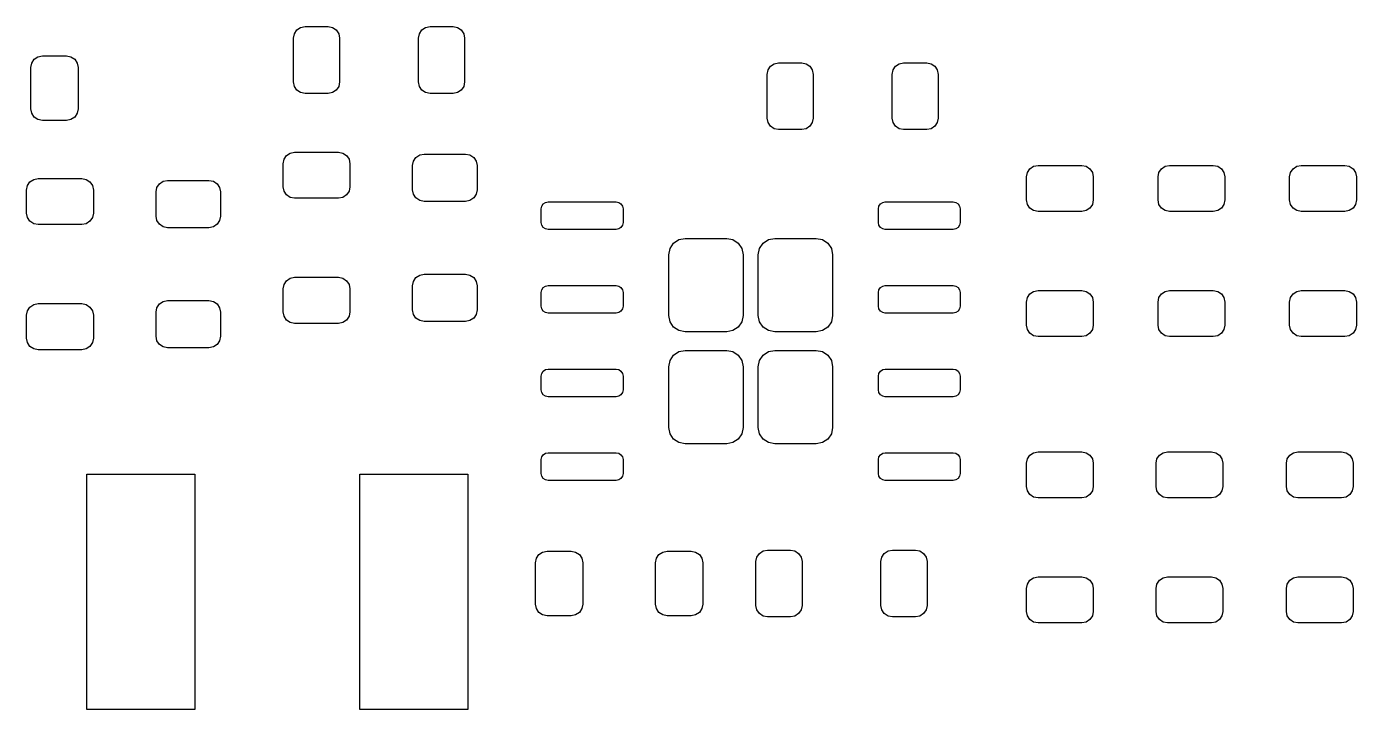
# Model space of a CAD drawing. Header units: millimetres. Extents: x 23.3 to 111.9, y -119.4 to -27.5.
# Drawn here: x 65.79 to 86.01, y -117.11 to -106.74 of the extents above; entities that cross this region are included whole.
import ezdxf

# ---------------------------------------------------------------- set-up
doc = ezdxf.new("R2010")
doc.units = ezdxf.units.MM
doc.layers.add('BLACK', color=250, linetype='CONTINUOUS')

msp = doc.modelspace()

# ---------------------------------------------------------------- linework, layer by layer
at = {"layer": 'BLACK', "linetype": 'CONTINUOUS'}
for p, q in [((69.85, -106.917499), (69.863321, -106.850529)), ((69.85, -107.582499), (69.85, -106.917499)), ((69.863321, -106.850529), (69.901256, -106.793755)), ((69.901256, -106.793755), (69.95803, -106.75582)), ((69.95803, -106.75582), (70.025, -106.742499)), ((70.025, -106.742499), (70.375, -106.742499)), ((70.375, -106.742499), (70.44197, -106.75582)), ((70.44197, -106.75582), (70.498744, -106.793755)), ((70.498744, -106.793755), (70.536679, -106.850529)), ((70.536679, -106.850529), (70.55, -106.917499)), ((70.55, -106.917499), (70.55, -107.582499)), ((71.75, -106.917499), (71.763321, -106.850529)), ((71.75, -107.582499), (71.75, -106.917499)), ((71.763321, -106.850529), (71.801256, -106.793755)), ((71.801256, -106.793755), (71.85803, -106.75582)), ((71.85803, -106.75582), (71.925, -106.742499)), ((71.925, -106.742499), (72.275, -106.742499)), ((72.275, -106.742499), (72.34197, -106.75582)), ((72.34197, -106.75582), (72.398744, -106.793755)), ((72.398744, -106.793755), (72.436679, -106.850529)), ((72.436679, -106.850529), (72.45, -106.917499)), ((72.45, -106.917499), (72.45, -107.582499)), ((65.857693, -107.362147), (65.871014, -107.295177)), ((65.871014, -107.295177), (65.908949, -107.238403)), ((65.908949, -107.238403), (65.965723, -107.200468)), ((65.965723, -107.200468), (66.032693, -107.187147)), ((66.032693, -107.187147), (66.400193, -107.187147)), ((66.400193, -107.187147), (66.467163, -107.200468)), ((66.467163, -107.200468), (66.523937, -107.238403)), ((66.523937, -107.238403), (66.561872, -107.295177)), ((66.561872, -107.295177), (66.575193, -107.362147)), ((77.101256, -107.343755), (77.15803, -107.30582)), ((77.15803, -107.30582), (77.225, -107.292499)), ((77.225, -107.292499), (77.575, -107.292499)), ((77.575, -107.292499), (77.64197, -107.30582)), ((77.64197, -107.30582), (77.698744, -107.343755)), ((79.001256, -107.343755), (79.05803, -107.30582)), ((79.05803, -107.30582), (79.125, -107.292499)), ((79.125, -107.292499), (79.475, -107.292499)), ((79.475, -107.292499), (79.54197, -107.30582)), ((79.54197, -107.30582), (79.598744, -107.343755)), ((65.857693, -107.992147), (65.857693, -107.362147)), ((66.575193, -107.362147), (66.575193, -107.992147)), ((77.05, -107.467499), (77.063321, -107.400529)), ((77.05, -108.132499), (77.05, -107.467499)), ((77.063321, -107.400529), (77.101256, -107.343755)), ((77.698744, -107.343755), (77.736679, -107.400529)), ((77.736679, -107.400529), (77.75, -107.467499)), ((77.75, -107.467499), (77.75, -108.132499)), ((78.95, -107.467499), (78.963321, -107.400529)), ((78.95, -108.132499), (78.95, -107.467499)), ((78.963321, -107.400529), (79.001256, -107.343755)), ((79.598744, -107.343755), (79.636679, -107.400529)), ((79.636679, -107.400529), (79.65, -107.467499)), ((79.65, -107.467499), (79.65, -108.132499)), ((69.863321, -107.649469), (69.85, -107.582499)), ((69.901256, -107.706243), (69.863321, -107.649469)), ((69.95803, -107.744178), (69.901256, -107.706243)), ((70.025, -107.757499), (69.95803, -107.744178)), ((70.44197, -107.744178), (70.375, -107.757499)), ((70.498744, -107.706243), (70.44197, -107.744178)), ((70.536679, -107.649469), (70.498744, -107.706243)), ((70.55, -107.582499), (70.536679, -107.649469)), ((71.763321, -107.649469), (71.75, -107.582499)), ((71.801256, -107.706243), (71.763321, -107.649469)), ((71.85803, -107.744178), (71.801256, -107.706243)), ((71.925, -107.757499), (71.85803, -107.744178)), ((72.34197, -107.744178), (72.275, -107.757499)), ((72.398744, -107.706243), (72.34197, -107.744178)), ((72.436679, -107.649469), (72.398744, -107.706243)), ((72.45, -107.582499), (72.436679, -107.649469)), ((70.375, -107.757499), (70.025, -107.757499)), ((72.275, -107.757499), (71.925, -107.757499)), ((65.871014, -108.059117), (65.857693, -107.992147)), ((65.908949, -108.115891), (65.871014, -108.059117)), ((65.965723, -108.153826), (65.908949, -108.115891)), ((66.523937, -108.115891), (66.467163, -108.153826)), ((66.561872, -108.059117), (66.523937, -108.115891)), ((66.575193, -107.992147), (66.561872, -108.059117)), ((77.063321, -108.199469), (77.05, -108.132499)), ((77.75, -108.132499), (77.736679, -108.199469)), ((78.963321, -108.199469), (78.95, -108.132499)), ((79.65, -108.132499), (79.636679, -108.199469)), ((66.032693, -108.167147), (65.965723, -108.153826)), ((66.400193, -108.167147), (66.032693, -108.167147)), ((66.467163, -108.153826), (66.400193, -108.167147)), ((77.101256, -108.256243), (77.063321, -108.199469)), ((77.15803, -108.294178), (77.101256, -108.256243)), ((77.225, -108.307499), (77.15803, -108.294178)), ((77.575, -108.307499), (77.225, -108.307499)), ((77.64197, -108.294178), (77.575, -108.307499)), ((77.698744, -108.256243), (77.64197, -108.294178)), ((77.736679, -108.199469), (77.698744, -108.256243)), ((79.001256, -108.256243), (78.963321, -108.199469)), ((79.05803, -108.294178), (79.001256, -108.256243)), ((79.125, -108.307499), (79.05803, -108.294178)), ((79.475, -108.307499), (79.125, -108.307499)), ((79.54197, -108.294178), (79.475, -108.307499)), ((79.598744, -108.256243), (79.54197, -108.294178)), ((79.636679, -108.199469), (79.598744, -108.256243)), ((69.705821, -108.758029), (69.743756, -108.701255)), ((69.743756, -108.701255), (69.80053, -108.66332)), ((69.80053, -108.66332), (69.8675, -108.649999)), ((69.8675, -108.649999), (70.5325, -108.649999)), ((70.5325, -108.649999), (70.59947, -108.66332)), ((70.59947, -108.66332), (70.656244, -108.701255)), ((70.656244, -108.701255), (70.694179, -108.758029)), ((71.673321, -108.786779), (71.711256, -108.730005)), ((71.711256, -108.730005), (71.76803, -108.69207)), ((71.76803, -108.69207), (71.835, -108.678749)), ((71.835, -108.678749), (72.465, -108.678749)), ((72.465, -108.678749), (72.53197, -108.69207)), ((72.53197, -108.69207), (72.588744, -108.730005)), ((72.588744, -108.730005), (72.626679, -108.786779)), ((69.6925, -108.824999), (69.705821, -108.758029)), ((69.6925, -109.174999), (69.6925, -108.824999)), ((70.694179, -108.758029), (70.7075, -108.824999)), ((70.7075, -108.824999), (70.7075, -109.174999)), ((71.66, -108.853749), (71.673321, -108.786779)), ((71.66, -109.221249), (71.66, -108.853749)), ((72.626679, -108.786779), (72.64, -108.853749)), ((72.64, -108.853749), (72.64, -109.221249)), ((80.9925, -109.025), (81.005821, -108.95803)), ((81.005821, -108.95803), (81.043756, -108.901256)), ((81.043756, -108.901256), (81.10053, -108.863321)), ((81.10053, -108.863321), (81.1675, -108.85)), ((81.1675, -108.85), (81.8325, -108.85)), ((81.8325, -108.85), (81.89947, -108.863321)), ((81.89947, -108.863321), (81.956244, -108.901256)), ((81.956244, -108.901256), (81.994179, -108.95803)), ((81.994179, -108.95803), (82.0075, -109.025)), ((82.9925, -109.025), (83.005821, -108.95803)), ((83.005821, -108.95803), (83.043756, -108.901256)), ((83.043756, -108.901256), (83.10053, -108.863321)), ((83.10053, -108.863321), (83.1675, -108.85)), ((83.1675, -108.85), (83.8325, -108.85)), ((83.8325, -108.85), (83.89947, -108.863321)), ((83.89947, -108.863321), (83.956244, -108.901256)), ((83.956244, -108.901256), (83.994179, -108.95803)), ((83.994179, -108.95803), (84.0075, -109.025)), ((84.9925, -109.025), (85.005821, -108.95803)), ((85.005821, -108.95803), (85.043756, -108.901256)), ((85.043756, -108.901256), (85.10053, -108.863321)), ((85.10053, -108.863321), (85.1675, -108.85)), ((85.1675, -108.85), (85.8325, -108.85)), ((85.8325, -108.85), (85.89947, -108.863321)), ((85.89947, -108.863321), (85.956244, -108.901256)), ((85.956244, -108.901256), (85.994179, -108.95803)), ((85.994179, -108.95803), (86.0075, -109.025)), ((65.7925, -109.224999), (65.805821, -109.158029)), ((65.805821, -109.158029), (65.843756, -109.101255)), ((65.843756, -109.101255), (65.90053, -109.06332)), ((65.90053, -109.06332), (65.9675, -109.049999)), ((65.9675, -109.049999), (66.6325, -109.049999)), ((66.6325, -109.049999), (66.69947, -109.06332)), ((66.69947, -109.06332), (66.756244, -109.101255)), ((66.756244, -109.101255), (66.794179, -109.158029)), ((66.794179, -109.158029), (66.8075, -109.224999)), ((67.773321, -109.186779), (67.811256, -109.130005)), ((67.811256, -109.130005), (67.86803, -109.09207)), ((67.86803, -109.09207), (67.935, -109.078749)), ((67.935, -109.078749), (68.565, -109.078749)), ((68.565, -109.078749), (68.63197, -109.09207)), ((68.63197, -109.09207), (68.688744, -109.130005)), ((68.688744, -109.130005), (68.726679, -109.186779)), ((80.9925, -109.375), (80.9925, -109.025)), ((82.0075, -109.025), (82.0075, -109.375)), ((82.9925, -109.375), (82.9925, -109.025)), ((84.0075, -109.025), (84.0075, -109.375)), ((84.9925, -109.375), (84.9925, -109.025)), ((86.0075, -109.025), (86.0075, -109.375)), ((65.7925, -109.574999), (65.7925, -109.224999)), ((66.8075, -109.224999), (66.8075, -109.574999)), ((67.76, -109.253749), (67.773321, -109.186779)), ((67.76, -109.621249), (67.76, -109.253749)), ((68.726679, -109.186779), (68.74, -109.253749)), ((68.74, -109.253749), (68.74, -109.621249)), ((69.705821, -109.241969), (69.6925, -109.174999)), ((69.743756, -109.298743), (69.705821, -109.241969)), ((69.80053, -109.336678), (69.743756, -109.298743)), ((69.8675, -109.349999), (69.80053, -109.336678)), ((70.5325, -109.349999), (69.8675, -109.349999)), ((70.59947, -109.336678), (70.5325, -109.349999)), ((70.656244, -109.298743), (70.59947, -109.336678)), ((70.694179, -109.241969), (70.656244, -109.298743)), ((70.7075, -109.174999), (70.694179, -109.241969)), ((71.673321, -109.288219), (71.66, -109.221249)), ((71.711256, -109.344993), (71.673321, -109.288219)), ((71.76803, -109.382928), (71.711256, -109.344993)), ((72.588744, -109.344993), (72.53197, -109.382928)), ((72.626679, -109.288219), (72.588744, -109.344993)), ((72.64, -109.221249), (72.626679, -109.288219)), ((71.835, -109.396249), (71.76803, -109.382928)), ((72.465, -109.396249), (71.835, -109.396249)), ((72.53197, -109.382928), (72.465, -109.396249)), ((73.61625, -109.509106), (73.624243, -109.468924)), ((73.61625, -109.719106), (73.61625, -109.509106)), ((73.624243, -109.468924), (73.647004, -109.43486)), ((73.647004, -109.43486), (73.681068, -109.412099)), ((73.681068, -109.412099), (73.72125, -109.404106)), ((73.72125, -109.404106), (74.75375, -109.404106)), ((74.75375, -109.404106), (74.793932, -109.412099)), ((74.793932, -109.412099), (74.827996, -109.43486)), ((74.827996, -109.43486), (74.850757, -109.468924)), ((74.850757, -109.468924), (74.85875, -109.509106)), ((74.85875, -109.509106), (74.85875, -109.719106)), ((78.74125, -109.509106), (78.749243, -109.468924)), ((78.74125, -109.719106), (78.74125, -109.509106)), ((78.749243, -109.468924), (78.772004, -109.43486)), ((78.772004, -109.43486), (78.806068, -109.412099)), ((78.806068, -109.412099), (78.84625, -109.404106)), ((78.84625, -109.404106), (79.87875, -109.404106)), ((79.87875, -109.404106), (79.918932, -109.412099)), ((79.918932, -109.412099), (79.952996, -109.43486)), ((79.952996, -109.43486), (79.975757, -109.468924)), ((79.975757, -109.468924), (79.98375, -109.509106)), ((79.98375, -109.509106), (79.98375, -109.719106)), ((81.005821, -109.44197), (80.9925, -109.375)), ((81.043756, -109.498744), (81.005821, -109.44197)), ((81.10053, -109.536679), (81.043756, -109.498744)), ((81.1675, -109.55), (81.10053, -109.536679)), ((81.8325, -109.55), (81.1675, -109.55)), ((81.89947, -109.536679), (81.8325, -109.55)), ((81.956244, -109.498744), (81.89947, -109.536679)), ((81.994179, -109.44197), (81.956244, -109.498744)), ((82.0075, -109.375), (81.994179, -109.44197)), ((83.005821, -109.44197), (82.9925, -109.375)), ((83.043756, -109.498744), (83.005821, -109.44197)), ((83.10053, -109.536679), (83.043756, -109.498744)), ((83.1675, -109.55), (83.10053, -109.536679)), ((83.8325, -109.55), (83.1675, -109.55)), ((83.89947, -109.536679), (83.8325, -109.55)), ((83.956244, -109.498744), (83.89947, -109.536679)), ((83.994179, -109.44197), (83.956244, -109.498744)), ((84.0075, -109.375), (83.994179, -109.44197)), ((85.005821, -109.44197), (84.9925, -109.375)), ((85.043756, -109.498744), (85.005821, -109.44197)), ((85.10053, -109.536679), (85.043756, -109.498744)), ((85.1675, -109.55), (85.10053, -109.536679)), ((85.8325, -109.55), (85.1675, -109.55)), ((85.89947, -109.536679), (85.8325, -109.55)), ((85.956244, -109.498744), (85.89947, -109.536679)), ((85.994179, -109.44197), (85.956244, -109.498744)), ((86.0075, -109.375), (85.994179, -109.44197)), ((65.805821, -109.641969), (65.7925, -109.574999)), ((65.843756, -109.698743), (65.805821, -109.641969)), ((65.90053, -109.736678), (65.843756, -109.698743)), ((65.9675, -109.749999), (65.90053, -109.736678)), ((66.6325, -109.749999), (65.9675, -109.749999)), ((66.69947, -109.736678), (66.6325, -109.749999)), ((66.756244, -109.698743), (66.69947, -109.736678)), ((66.794179, -109.641969), (66.756244, -109.698743)), ((66.8075, -109.574999), (66.794179, -109.641969)), ((67.773321, -109.688219), (67.76, -109.621249)), ((67.811256, -109.744993), (67.773321, -109.688219)), ((67.86803, -109.782928), (67.811256, -109.744993)), ((68.688744, -109.744993), (68.63197, -109.782928)), ((68.726679, -109.688219), (68.688744, -109.744993)), ((68.74, -109.621249), (68.726679, -109.688219)), ((73.624243, -109.759288), (73.61625, -109.719106)), ((73.647004, -109.793352), (73.624243, -109.759288)), ((74.850757, -109.759288), (74.827996, -109.793352)), ((74.85875, -109.719106), (74.850757, -109.759288)), ((78.749243, -109.759288), (78.74125, -109.719106)), ((78.772004, -109.793352), (78.749243, -109.759288)), ((79.975757, -109.759288), (79.952996, -109.793352)), ((79.98375, -109.719106), (79.975757, -109.759288)), ((67.935, -109.796249), (67.86803, -109.782928)), ((68.565, -109.796249), (67.935, -109.796249)), ((68.63197, -109.782928), (68.565, -109.796249)), ((73.681068, -109.816113), (73.647004, -109.793352)), ((73.72125, -109.824106), (73.681068, -109.816113)), ((74.75375, -109.824106), (73.72125, -109.824106)), ((74.793932, -109.816113), (74.75375, -109.824106)), ((74.827996, -109.793352), (74.793932, -109.816113)), ((75.709329, -109.978136), (75.805, -109.959106)), ((75.805, -109.959106), (76.435, -109.959106)), ((76.435, -109.959106), (76.530671, -109.978136)), ((77.069329, -109.978136), (77.165, -109.959106)), ((77.165, -109.959106), (77.795, -109.959106)), ((77.795, -109.959106), (77.890671, -109.978136)), ((78.806068, -109.816113), (78.772004, -109.793352)), ((78.84625, -109.824106), (78.806068, -109.816113)), ((79.87875, -109.824106), (78.84625, -109.824106)), ((79.918932, -109.816113), (79.87875, -109.824106)), ((79.952996, -109.793352), (79.918932, -109.816113)), ((75.555, -110.209106), (75.57403, -110.113435)), ((75.57403, -110.113435), (75.628223, -110.032329)), ((75.628223, -110.032329), (75.709329, -109.978136)), ((76.530671, -109.978136), (76.611777, -110.032329)), ((76.611777, -110.032329), (76.66597, -110.113435)), ((76.66597, -110.113435), (76.685, -110.209106)), ((76.915, -110.209106), (76.93403, -110.113435)), ((76.93403, -110.113435), (76.988223, -110.032329)), ((76.988223, -110.032329), (77.069329, -109.978136)), ((77.890671, -109.978136), (77.971777, -110.032329)), ((77.971777, -110.032329), (78.02597, -110.113435)), ((78.02597, -110.113435), (78.045, -110.209106)), ((75.555, -111.129106), (75.555, -110.209106)), ((76.685, -110.209106), (76.685, -111.129106)), ((76.915, -111.129106), (76.915, -110.209106)), ((78.045, -110.209106), (78.045, -111.129106)), ((69.743756, -110.601255), (69.80053, -110.56332)), ((69.80053, -110.56332), (69.8675, -110.549999)), ((69.8675, -110.549999), (70.5325, -110.549999)), ((70.5325, -110.549999), (70.59947, -110.56332)), ((70.59947, -110.56332), (70.656244, -110.601255)), ((71.673321, -110.611779), (71.711256, -110.555005)), ((71.711256, -110.555005), (71.76803, -110.51707)), ((71.76803, -110.51707), (71.835, -110.503749)), ((71.835, -110.503749), (72.465, -110.503749)), ((72.465, -110.503749), (72.53197, -110.51707)), ((72.53197, -110.51707), (72.588744, -110.555005)), ((72.588744, -110.555005), (72.626679, -110.611779)), ((69.6925, -110.724999), (69.705821, -110.658029)), ((69.6925, -111.074999), (69.6925, -110.724999)), ((69.705821, -110.658029), (69.743756, -110.601255)), ((70.656244, -110.601255), (70.694179, -110.658029)), ((70.694179, -110.658029), (70.7075, -110.724999)), ((70.7075, -110.724999), (70.7075, -111.074999)), ((71.66, -110.678749), (71.673321, -110.611779)), ((71.66, -111.046249), (71.66, -110.678749)), ((72.626679, -110.611779), (72.64, -110.678749)), ((72.64, -110.678749), (72.64, -111.046249)), ((73.61625, -110.779106), (73.624243, -110.738924)), ((73.624243, -110.738924), (73.647004, -110.70486)), ((73.647004, -110.70486), (73.681068, -110.682099)), ((73.681068, -110.682099), (73.72125, -110.674106)), ((73.72125, -110.674106), (74.75375, -110.674106)), ((74.75375, -110.674106), (74.793932, -110.682099)), ((74.793932, -110.682099), (74.827996, -110.70486)), ((74.827996, -110.70486), (74.850757, -110.738924)), ((74.850757, -110.738924), (74.85875, -110.779106)), ((78.74125, -110.779106), (78.749243, -110.738924)), ((78.749243, -110.738924), (78.772004, -110.70486)), ((78.772004, -110.70486), (78.806068, -110.682099)), ((78.806068, -110.682099), (78.84625, -110.674106)), ((78.84625, -110.674106), (79.87875, -110.674106)), ((79.87875, -110.674106), (79.918932, -110.682099)), ((79.918932, -110.682099), (79.952996, -110.70486)), ((79.952996, -110.70486), (79.975757, -110.738924)), ((79.975757, -110.738924), (79.98375, -110.779106)), ((81.043756, -110.801256), (81.10053, -110.763321)), ((81.10053, -110.763321), (81.1675, -110.75)), ((81.1675, -110.75), (81.8325, -110.75)), ((81.8325, -110.75), (81.89947, -110.763321)), ((81.89947, -110.763321), (81.956244, -110.801256)), ((83.043756, -110.801256), (83.10053, -110.763321)), ((83.10053, -110.763321), (83.1675, -110.75)), ((83.1675, -110.75), (83.8325, -110.75)), ((83.8325, -110.75), (83.89947, -110.763321)), ((83.89947, -110.763321), (83.956244, -110.801256)), ((85.043756, -110.801256), (85.10053, -110.763321)), ((85.10053, -110.763321), (85.1675, -110.75)), ((85.1675, -110.75), (85.8325, -110.75)), ((85.8325, -110.75), (85.89947, -110.763321)), ((85.89947, -110.763321), (85.956244, -110.801256)), ((65.843756, -111.001255), (65.90053, -110.96332)), ((65.90053, -110.96332), (65.9675, -110.949999)), ((65.9675, -110.949999), (66.6325, -110.949999)), ((66.6325, -110.949999), (66.69947, -110.96332)), ((66.69947, -110.96332), (66.756244, -111.001255)), ((67.773321, -111.011779), (67.811256, -110.955005)), ((67.811256, -110.955005), (67.86803, -110.91707)), ((67.86803, -110.91707), (67.935, -110.903749)), ((67.935, -110.903749), (68.565, -110.903749)), ((68.565, -110.903749), (68.63197, -110.91707)), ((68.63197, -110.91707), (68.688744, -110.955005)), ((68.688744, -110.955005), (68.726679, -111.011779)), ((73.61625, -110.989106), (73.61625, -110.779106)), ((74.85875, -110.779106), (74.85875, -110.989106)), ((78.74125, -110.989106), (78.74125, -110.779106)), ((79.98375, -110.779106), (79.98375, -110.989106)), ((80.9925, -110.925), (81.005821, -110.85803)), ((80.9925, -111.275), (80.9925, -110.925)), ((81.005821, -110.85803), (81.043756, -110.801256)), ((81.956244, -110.801256), (81.994179, -110.85803)), ((81.994179, -110.85803), (82.0075, -110.925)), ((82.0075, -110.925), (82.0075, -111.275)), ((82.9925, -110.925), (83.005821, -110.85803)), ((82.9925, -111.275), (82.9925, -110.925)), ((83.005821, -110.85803), (83.043756, -110.801256)), ((83.956244, -110.801256), (83.994179, -110.85803)), ((83.994179, -110.85803), (84.0075, -110.925)), ((84.0075, -110.925), (84.0075, -111.275)), ((84.9925, -110.925), (85.005821, -110.85803)), ((84.9925, -111.275), (84.9925, -110.925)), ((85.005821, -110.85803), (85.043756, -110.801256)), ((85.956244, -110.801256), (85.994179, -110.85803)), ((85.994179, -110.85803), (86.0075, -110.925)), ((86.0075, -110.925), (86.0075, -111.275)), ((65.7925, -111.124999), (65.805821, -111.058029)), ((65.7925, -111.474999), (65.7925, -111.124999)), ((65.805821, -111.058029), (65.843756, -111.001255)), ((66.756244, -111.001255), (66.794179, -111.058029)), ((66.794179, -111.058029), (66.8075, -111.124999)), ((66.8075, -111.124999), (66.8075, -111.474999)), ((67.76, -111.078749), (67.773321, -111.011779)), ((67.76, -111.446249), (67.76, -111.078749)), ((68.726679, -111.011779), (68.74, -111.078749)), ((68.74, -111.078749), (68.74, -111.446249)), ((69.705821, -111.141969), (69.6925, -111.074999)), ((69.743756, -111.198743), (69.705821, -111.141969)), ((70.694179, -111.141969), (70.656244, -111.198743)), ((70.7075, -111.074999), (70.694179, -111.141969)), ((71.673321, -111.113219), (71.66, -111.046249)), ((71.711256, -111.169993), (71.673321, -111.113219)), ((71.76803, -111.207928), (71.711256, -111.169993)), ((72.588744, -111.169993), (72.53197, -111.207928)), ((72.626679, -111.113219), (72.588744, -111.169993)), ((72.64, -111.046249), (72.626679, -111.113219)), ((73.624243, -111.029288), (73.61625, -110.989106)), ((73.647004, -111.063352), (73.624243, -111.029288)), ((73.681068, -111.086113), (73.647004, -111.063352)), ((73.72125, -111.094106), (73.681068, -111.086113)), ((74.75375, -111.094106), (73.72125, -111.094106)), ((74.793932, -111.086113), (74.75375, -111.094106)), ((74.827996, -111.063352), (74.793932, -111.086113)), ((74.850757, -111.029288), (74.827996, -111.063352)), ((74.85875, -110.989106), (74.850757, -111.029288)), ((75.57403, -111.224777), (75.555, -111.129106)), ((76.685, -111.129106), (76.66597, -111.224777)), ((76.93403, -111.224777), (76.915, -111.129106)), ((78.045, -111.129106), (78.02597, -111.224777)), ((78.749243, -111.029288), (78.74125, -110.989106)), ((78.772004, -111.063352), (78.749243, -111.029288)), ((78.806068, -111.086113), (78.772004, -111.063352)), ((78.84625, -111.094106), (78.806068, -111.086113)), ((79.87875, -111.094106), (78.84625, -111.094106)), ((79.918932, -111.086113), (79.87875, -111.094106)), ((79.952996, -111.063352), (79.918932, -111.086113)), ((79.975757, -111.029288), (79.952996, -111.063352)), ((79.98375, -110.989106), (79.975757, -111.029288)), ((69.80053, -111.236678), (69.743756, -111.198743)), ((69.8675, -111.249999), (69.80053, -111.236678)), ((70.5325, -111.249999), (69.8675, -111.249999)), ((70.59947, -111.236678), (70.5325, -111.249999)), ((70.656244, -111.198743), (70.59947, -111.236678)), ((71.835, -111.221249), (71.76803, -111.207928)), ((72.465, -111.221249), (71.835, -111.221249)), ((72.53197, -111.207928), (72.465, -111.221249)), ((75.628223, -111.305883), (75.57403, -111.224777)), ((75.709329, -111.360076), (75.628223, -111.305883)), ((75.805, -111.379106), (75.709329, -111.360076)), ((76.435, -111.379106), (75.805, -111.379106)), ((76.530671, -111.360076), (76.435, -111.379106)), ((76.611777, -111.305883), (76.530671, -111.360076)), ((76.66597, -111.224777), (76.611777, -111.305883)), ((76.988223, -111.305883), (76.93403, -111.224777)), ((77.069329, -111.360076), (76.988223, -111.305883)), ((77.165, -111.379106), (77.069329, -111.360076)), ((77.795, -111.379106), (77.165, -111.379106)), ((77.890671, -111.360076), (77.795, -111.379106)), ((77.971777, -111.305883), (77.890671, -111.360076)), ((78.02597, -111.224777), (77.971777, -111.305883)), ((81.005821, -111.34197), (80.9925, -111.275)), ((81.043756, -111.398744), (81.005821, -111.34197)), ((81.994179, -111.34197), (81.956244, -111.398744)), ((82.0075, -111.275), (81.994179, -111.34197)), ((83.005821, -111.34197), (82.9925, -111.275)), ((83.043756, -111.398744), (83.005821, -111.34197)), ((83.994179, -111.34197), (83.956244, -111.398744)), ((84.0075, -111.275), (83.994179, -111.34197)), ((85.005821, -111.34197), (84.9925, -111.275)), ((85.043756, -111.398744), (85.005821, -111.34197)), ((85.994179, -111.34197), (85.956244, -111.398744)), ((86.0075, -111.275), (85.994179, -111.34197)), ((65.805821, -111.541969), (65.7925, -111.474999)), ((65.843756, -111.598743), (65.805821, -111.541969)), ((66.794179, -111.541969), (66.756244, -111.598743)), ((66.8075, -111.474999), (66.794179, -111.541969)), ((67.773321, -111.513219), (67.76, -111.446249)), ((67.811256, -111.569993), (67.773321, -111.513219)), ((67.86803, -111.607928), (67.811256, -111.569993)), ((68.688744, -111.569993), (68.63197, -111.607928)), ((68.726679, -111.513219), (68.688744, -111.569993)), ((68.74, -111.446249), (68.726679, -111.513219)), ((81.10053, -111.436679), (81.043756, -111.398744)), ((81.1675, -111.45), (81.10053, -111.436679)), ((81.8325, -111.45), (81.1675, -111.45)), ((81.89947, -111.436679), (81.8325, -111.45)), ((81.956244, -111.398744), (81.89947, -111.436679)), ((83.10053, -111.436679), (83.043756, -111.398744)), ((83.1675, -111.45), (83.10053, -111.436679)), ((83.8325, -111.45), (83.1675, -111.45)), ((83.89947, -111.436679), (83.8325, -111.45)), ((83.956244, -111.398744), (83.89947, -111.436679)), ((85.10053, -111.436679), (85.043756, -111.398744)), ((85.1675, -111.45), (85.10053, -111.436679)), ((85.8325, -111.45), (85.1675, -111.45)), ((85.89947, -111.436679), (85.8325, -111.45)), ((85.956244, -111.398744), (85.89947, -111.436679)), ((65.90053, -111.636678), (65.843756, -111.598743)), ((65.9675, -111.649999), (65.90053, -111.636678)), ((66.6325, -111.649999), (65.9675, -111.649999)), ((66.69947, -111.636678), (66.6325, -111.649999)), ((66.756244, -111.598743), (66.69947, -111.636678)), ((67.935, -111.621249), (67.86803, -111.607928)), ((68.565, -111.621249), (67.935, -111.621249)), ((68.63197, -111.607928), (68.565, -111.621249)), ((75.57403, -111.813435), (75.628223, -111.732329)), ((75.628223, -111.732329), (75.709329, -111.678136)), ((75.709329, -111.678136), (75.805, -111.659106)), ((75.805, -111.659106), (76.435, -111.659106)), ((76.435, -111.659106), (76.530671, -111.678136)), ((76.530671, -111.678136), (76.611777, -111.732329)), ((76.611777, -111.732329), (76.66597, -111.813435)), ((76.93403, -111.813435), (76.988223, -111.732329)), ((76.988223, -111.732329), (77.069329, -111.678136)), ((77.069329, -111.678136), (77.165, -111.659106)), ((77.165, -111.659106), (77.795, -111.659106)), ((77.795, -111.659106), (77.890671, -111.678136)), ((77.890671, -111.678136), (77.971777, -111.732329)), ((77.971777, -111.732329), (78.02597, -111.813435)), ((73.624243, -112.008924), (73.647004, -111.97486)), ((73.647004, -111.97486), (73.681068, -111.952099)), ((73.681068, -111.952099), (73.72125, -111.944106)), ((73.72125, -111.944106), (74.75375, -111.944106)), ((74.75375, -111.944106), (74.793932, -111.952099)), ((74.793932, -111.952099), (74.827996, -111.97486)), ((74.827996, -111.97486), (74.850757, -112.008924)), ((75.555, -111.909106), (75.57403, -111.813435)), ((75.555, -112.829106), (75.555, -111.909106)), ((76.66597, -111.813435), (76.685, -111.909106)), ((76.685, -111.909106), (76.685, -112.829106)), ((76.915, -111.909106), (76.93403, -111.813435)), ((76.915, -112.829106), (76.915, -111.909106)), ((78.02597, -111.813435), (78.045, -111.909106)), ((78.045, -111.909106), (78.045, -112.829106)), ((78.749243, -112.008924), (78.772004, -111.97486)), ((78.772004, -111.97486), (78.806068, -111.952099)), ((78.806068, -111.952099), (78.84625, -111.944106)), ((78.84625, -111.944106), (79.87875, -111.944106)), ((79.87875, -111.944106), (79.918932, -111.952099)), ((79.918932, -111.952099), (79.952996, -111.97486)), ((79.952996, -111.97486), (79.975757, -112.008924)), ((73.61625, -112.049106), (73.624243, -112.008924)), ((73.61625, -112.259106), (73.61625, -112.049106)), ((74.850757, -112.008924), (74.85875, -112.049106)), ((74.85875, -112.049106), (74.85875, -112.259106)), ((78.74125, -112.049106), (78.749243, -112.008924)), ((78.74125, -112.259106), (78.74125, -112.049106)), ((79.975757, -112.008924), (79.98375, -112.049106)), ((79.98375, -112.049106), (79.98375, -112.259106)), ((73.624243, -112.299288), (73.61625, -112.259106)), ((73.647004, -112.333352), (73.624243, -112.299288)), ((73.681068, -112.356113), (73.647004, -112.333352)), ((73.72125, -112.364106), (73.681068, -112.356113)), ((74.75375, -112.364106), (73.72125, -112.364106)), ((74.793932, -112.356113), (74.75375, -112.364106)), ((74.827996, -112.333352), (74.793932, -112.356113)), ((74.850757, -112.299288), (74.827996, -112.333352)), ((74.85875, -112.259106), (74.850757, -112.299288)), ((78.749243, -112.299288), (78.74125, -112.259106)), ((78.772004, -112.333352), (78.749243, -112.299288)), ((78.806068, -112.356113), (78.772004, -112.333352)), ((78.84625, -112.364106), (78.806068, -112.356113)), ((79.87875, -112.364106), (78.84625, -112.364106)), ((79.918932, -112.356113), (79.87875, -112.364106)), ((79.952996, -112.333352), (79.918932, -112.356113)), ((79.975757, -112.299288), (79.952996, -112.333352)), ((79.98375, -112.259106), (79.975757, -112.299288)), ((75.57403, -112.924777), (75.555, -112.829106)), ((75.628223, -113.005883), (75.57403, -112.924777)), ((76.66597, -112.924777), (76.611777, -113.005883)), ((76.685, -112.829106), (76.66597, -112.924777)), ((76.93403, -112.924777), (76.915, -112.829106)), ((76.988223, -113.005883), (76.93403, -112.924777)), ((78.02597, -112.924777), (77.971777, -113.005883)), ((78.045, -112.829106), (78.02597, -112.924777)), ((75.709329, -113.060076), (75.628223, -113.005883)), ((75.805, -113.079106), (75.709329, -113.060076)), ((76.435, -113.079106), (75.805, -113.079106)), ((76.530671, -113.060076), (76.435, -113.079106)), ((76.611777, -113.005883), (76.530671, -113.060076)), ((77.069329, -113.060076), (76.988223, -113.005883)), ((77.165, -113.079106), (77.069329, -113.060076)), ((77.795, -113.079106), (77.165, -113.079106)), ((77.890671, -113.060076), (77.795, -113.079106)), ((77.971777, -113.005883), (77.890671, -113.060076)), ((81.10053, -113.213321), (81.1675, -113.2)), ((81.1675, -113.2), (81.8325, -113.2)), ((81.8325, -113.2), (81.89947, -113.213321)), ((83.07053, -113.213321), (83.1375, -113.2)), ((83.1375, -113.2), (83.8025, -113.2)), ((83.8025, -113.2), (83.86947, -113.213321)), ((85.05053, -113.213321), (85.1175, -113.2)), ((85.1175, -113.2), (85.7825, -113.2)), ((85.7825, -113.2), (85.84947, -113.213321)), ((73.61625, -113.319106), (73.624243, -113.278924)), ((73.61625, -113.529106), (73.61625, -113.319106)), ((73.624243, -113.278924), (73.647004, -113.24486)), ((73.647004, -113.24486), (73.681068, -113.222099)), ((73.681068, -113.222099), (73.72125, -113.214106)), ((73.72125, -113.214106), (74.75375, -113.214106)), ((74.75375, -113.214106), (74.793932, -113.222099)), ((74.793932, -113.222099), (74.827996, -113.24486)), ((74.827996, -113.24486), (74.850757, -113.278924)), ((74.850757, -113.278924), (74.85875, -113.319106)), ((74.85875, -113.319106), (74.85875, -113.529106)), ((78.74125, -113.319106), (78.749243, -113.278924)), ((78.74125, -113.529106), (78.74125, -113.319106)), ((78.749243, -113.278924), (78.772004, -113.24486)), ((78.772004, -113.24486), (78.806068, -113.222099)), ((78.806068, -113.222099), (78.84625, -113.214106)), ((78.84625, -113.214106), (79.87875, -113.214106)), ((79.87875, -113.214106), (79.918932, -113.222099)), ((79.918932, -113.222099), (79.952996, -113.24486)), ((79.952996, -113.24486), (79.975757, -113.278924)), ((79.975757, -113.278924), (79.98375, -113.319106)), ((79.98375, -113.319106), (79.98375, -113.529106)), ((80.9925, -113.375), (81.005821, -113.30803)), ((80.9925, -113.725), (80.9925, -113.375)), ((81.005821, -113.30803), (81.043756, -113.251256)), ((81.043756, -113.251256), (81.10053, -113.213321)), ((81.89947, -113.213321), (81.956244, -113.251256)), ((81.956244, -113.251256), (81.994179, -113.30803)), ((81.994179, -113.30803), (82.0075, -113.375)), ((82.0075, -113.375), (82.0075, -113.725)), ((82.9625, -113.375), (82.975821, -113.30803)), ((82.9625, -113.725), (82.9625, -113.375)), ((82.975821, -113.30803), (83.013756, -113.251256)), ((83.013756, -113.251256), (83.07053, -113.213321)), ((83.86947, -113.213321), (83.926244, -113.251256)), ((83.926244, -113.251256), (83.964179, -113.30803)), ((83.964179, -113.30803), (83.9775, -113.375)), ((83.9775, -113.375), (83.9775, -113.725)), ((84.9425, -113.375), (84.955821, -113.30803)), ((84.9425, -113.725), (84.9425, -113.375)), ((84.955821, -113.30803), (84.993756, -113.251256)), ((84.993756, -113.251256), (85.05053, -113.213321)), ((85.84947, -113.213321), (85.906244, -113.251256)), ((85.906244, -113.251256), (85.944179, -113.30803)), ((85.944179, -113.30803), (85.9575, -113.375)), ((85.9575, -113.375), (85.9575, -113.725)), ((66.706443, -117.112147), (66.706443, -113.542147)), ((66.706443, -113.542147), (68.351443, -113.542147)), ((68.351443, -113.542147), (68.351443, -117.112147)), ((70.856443, -117.112147), (70.856443, -113.542147)), ((70.856443, -113.542147), (72.501443, -113.542147)), ((72.501443, -113.542147), (72.501443, -117.112147)), ((73.624243, -113.569288), (73.61625, -113.529106)), ((73.647004, -113.603352), (73.624243, -113.569288)), ((73.681068, -113.626113), (73.647004, -113.603352)), ((74.827996, -113.603352), (74.793932, -113.626113)), ((74.850757, -113.569288), (74.827996, -113.603352)), ((74.85875, -113.529106), (74.850757, -113.569288)), ((78.749243, -113.569288), (78.74125, -113.529106)), ((78.772004, -113.603352), (78.749243, -113.569288)), ((78.806068, -113.626113), (78.772004, -113.603352)), ((79.952996, -113.603352), (79.918932, -113.626113)), ((79.975757, -113.569288), (79.952996, -113.603352)), ((79.98375, -113.529106), (79.975757, -113.569288)), ((73.72125, -113.634106), (73.681068, -113.626113)), ((74.75375, -113.634106), (73.72125, -113.634106)), ((74.793932, -113.626113), (74.75375, -113.634106)), ((78.84625, -113.634106), (78.806068, -113.626113)), ((79.87875, -113.634106), (78.84625, -113.634106)), ((79.918932, -113.626113), (79.87875, -113.634106)), ((81.005821, -113.79197), (80.9925, -113.725)), ((81.043756, -113.848744), (81.005821, -113.79197)), ((81.994179, -113.79197), (81.956244, -113.848744)), ((82.0075, -113.725), (81.994179, -113.79197)), ((82.975821, -113.79197), (82.9625, -113.725)), ((83.013756, -113.848744), (82.975821, -113.79197)), ((83.964179, -113.79197), (83.926244, -113.848744)), ((83.9775, -113.725), (83.964179, -113.79197)), ((84.955821, -113.79197), (84.9425, -113.725)), ((84.993756, -113.848744), (84.955821, -113.79197)), ((85.944179, -113.79197), (85.906244, -113.848744)), ((85.9575, -113.725), (85.944179, -113.79197)), ((81.10053, -113.886679), (81.043756, -113.848744)), ((81.1675, -113.9), (81.10053, -113.886679)), ((81.8325, -113.9), (81.1675, -113.9)), ((81.89947, -113.886679), (81.8325, -113.9)), ((81.956244, -113.848744), (81.89947, -113.886679)), ((83.07053, -113.886679), (83.013756, -113.848744)), ((83.1375, -113.9), (83.07053, -113.886679)), ((83.8025, -113.9), (83.1375, -113.9)), ((83.86947, -113.886679), (83.8025, -113.9)), ((83.926244, -113.848744), (83.86947, -113.886679)), ((85.05053, -113.886679), (84.993756, -113.848744)), ((85.1175, -113.9), (85.05053, -113.886679)), ((85.7825, -113.9), (85.1175, -113.9)), ((85.84947, -113.886679), (85.7825, -113.9)), ((85.906244, -113.848744), (85.84947, -113.886679)), ((73.52875, -114.884999), (73.542071, -114.818029)), ((73.542071, -114.818029), (73.580006, -114.761255)), ((73.580006, -114.761255), (73.63678, -114.72332)), ((73.63678, -114.72332), (73.70375, -114.709999)), ((73.70375, -114.709999), (74.07125, -114.709999)), ((74.07125, -114.709999), (74.13822, -114.72332)), ((74.13822, -114.72332), (74.194994, -114.761255)), ((74.194994, -114.761255), (74.232929, -114.818029)), ((74.232929, -114.818029), (74.24625, -114.884999)), ((75.35375, -114.884999), (75.367071, -114.818029)), ((75.367071, -114.818029), (75.405006, -114.761255)), ((75.405006, -114.761255), (75.46178, -114.72332)), ((75.46178, -114.72332), (75.52875, -114.709999)), ((75.52875, -114.709999), (75.89625, -114.709999)), ((75.89625, -114.709999), (75.96322, -114.72332)), ((75.96322, -114.72332), (76.019994, -114.761255)), ((76.019994, -114.761255), (76.057929, -114.818029)), ((76.057929, -114.818029), (76.07125, -114.884999)), ((76.88, -114.867499), (76.893321, -114.800529)), ((76.893321, -114.800529), (76.931256, -114.743755)), ((76.931256, -114.743755), (76.98803, -114.70582)), ((76.98803, -114.70582), (77.055, -114.692499)), ((77.055, -114.692499), (77.405, -114.692499)), ((77.405, -114.692499), (77.47197, -114.70582)), ((77.47197, -114.70582), (77.528744, -114.743755)), ((77.528744, -114.743755), (77.566679, -114.800529)), ((77.566679, -114.800529), (77.58, -114.867499)), ((78.78, -114.867499), (78.793321, -114.800529)), ((78.793321, -114.800529), (78.831256, -114.743755)), ((78.831256, -114.743755), (78.88803, -114.70582)), ((78.88803, -114.70582), (78.955, -114.692499)), ((78.955, -114.692499), (79.305, -114.692499)), ((79.305, -114.692499), (79.37197, -114.70582)), ((79.37197, -114.70582), (79.428744, -114.743755)), ((79.428744, -114.743755), (79.466679, -114.800529)), ((79.466679, -114.800529), (79.48, -114.867499)), ((73.52875, -115.514999), (73.52875, -114.884999)), ((74.24625, -114.884999), (74.24625, -115.514999)), ((75.35375, -115.514999), (75.35375, -114.884999)), ((76.07125, -114.884999), (76.07125, -115.514999)), ((76.88, -115.532499), (76.88, -114.867499)), ((77.58, -114.867499), (77.58, -115.532499)), ((78.78, -115.532499), (78.78, -114.867499)), ((79.48, -114.867499), (79.48, -115.532499)), ((80.9925, -115.275), (81.005821, -115.20803)), ((81.005821, -115.20803), (81.043756, -115.151256)), ((81.043756, -115.151256), (81.10053, -115.113321)), ((81.10053, -115.113321), (81.1675, -115.1)), ((81.1675, -115.1), (81.8325, -115.1)), ((81.8325, -115.1), (81.89947, -115.113321)), ((81.89947, -115.113321), (81.956244, -115.151256)), ((81.956244, -115.151256), (81.994179, -115.20803)), ((81.994179, -115.20803), (82.0075, -115.275)), ((82.9625, -115.275), (82.975821, -115.20803)), ((82.975821, -115.20803), (83.013756, -115.151256)), ((83.013756, -115.151256), (83.07053, -115.113321)), ((83.07053, -115.113321), (83.1375, -115.1)), ((83.1375, -115.1), (83.8025, -115.1)), ((83.8025, -115.1), (83.86947, -115.113321)), ((83.86947, -115.113321), (83.926244, -115.151256)), ((83.926244, -115.151256), (83.964179, -115.20803)), ((83.964179, -115.20803), (83.9775, -115.275)), ((84.9425, -115.275), (84.955821, -115.20803)), ((84.955821, -115.20803), (84.993756, -115.151256)), ((84.993756, -115.151256), (85.05053, -115.113321)), ((85.05053, -115.113321), (85.1175, -115.1)), ((85.1175, -115.1), (85.7825, -115.1)), ((85.7825, -115.1), (85.84947, -115.113321)), ((85.84947, -115.113321), (85.906244, -115.151256)), ((85.906244, -115.151256), (85.944179, -115.20803)), ((85.944179, -115.20803), (85.9575, -115.275)), ((80.9925, -115.625), (80.9925, -115.275)), ((82.0075, -115.275), (82.0075, -115.625)), ((82.9625, -115.625), (82.9625, -115.275)), ((83.9775, -115.275), (83.9775, -115.625)), ((84.9425, -115.625), (84.9425, -115.275)), ((85.9575, -115.275), (85.9575, -115.625)), ((73.542071, -115.581969), (73.52875, -115.514999)), ((73.580006, -115.638743), (73.542071, -115.581969)), ((74.232929, -115.581969), (74.194994, -115.638743)), ((74.24625, -115.514999), (74.232929, -115.581969)), ((75.367071, -115.581969), (75.35375, -115.514999)), ((75.405006, -115.638743), (75.367071, -115.581969)), ((76.057929, -115.581969), (76.019994, -115.638743)), ((76.07125, -115.514999), (76.057929, -115.581969)), ((76.893321, -115.599469), (76.88, -115.532499)), ((76.931256, -115.656243), (76.893321, -115.599469)), ((77.566679, -115.599469), (77.528744, -115.656243)), ((77.58, -115.532499), (77.566679, -115.599469)), ((78.793321, -115.599469), (78.78, -115.532499)), ((78.831256, -115.656243), (78.793321, -115.599469)), ((79.466679, -115.599469), (79.428744, -115.656243)), ((79.48, -115.532499), (79.466679, -115.599469)), ((81.005821, -115.69197), (80.9925, -115.625)), ((82.0075, -115.625), (81.994179, -115.69197)), ((82.975821, -115.69197), (82.9625, -115.625)), ((83.9775, -115.625), (83.964179, -115.69197)), ((84.955821, -115.69197), (84.9425, -115.625)), ((85.9575, -115.625), (85.944179, -115.69197)), ((73.63678, -115.676678), (73.580006, -115.638743)), ((73.70375, -115.689999), (73.63678, -115.676678)), ((74.07125, -115.689999), (73.70375, -115.689999)), ((74.13822, -115.676678), (74.07125, -115.689999)), ((74.194994, -115.638743), (74.13822, -115.676678)), ((75.46178, -115.676678), (75.405006, -115.638743)), ((75.52875, -115.689999), (75.46178, -115.676678)), ((75.89625, -115.689999), (75.52875, -115.689999)), ((75.96322, -115.676678), (75.89625, -115.689999)), ((76.019994, -115.638743), (75.96322, -115.676678)), ((76.98803, -115.694178), (76.931256, -115.656243)), ((77.055, -115.707499), (76.98803, -115.694178)), ((77.405, -115.707499), (77.055, -115.707499)), ((77.47197, -115.694178), (77.405, -115.707499)), ((77.528744, -115.656243), (77.47197, -115.694178)), ((78.88803, -115.694178), (78.831256, -115.656243)), ((78.955, -115.707499), (78.88803, -115.694178)), ((79.305, -115.707499), (78.955, -115.707499)), ((79.37197, -115.694178), (79.305, -115.707499)), ((79.428744, -115.656243), (79.37197, -115.694178)), ((81.043756, -115.748744), (81.005821, -115.69197)), ((81.10053, -115.786679), (81.043756, -115.748744)), ((81.1675, -115.8), (81.10053, -115.786679)), ((81.8325, -115.8), (81.1675, -115.8)), ((81.89947, -115.786679), (81.8325, -115.8)), ((81.956244, -115.748744), (81.89947, -115.786679)), ((81.994179, -115.69197), (81.956244, -115.748744)), ((83.013756, -115.748744), (82.975821, -115.69197)), ((83.07053, -115.786679), (83.013756, -115.748744)), ((83.1375, -115.8), (83.07053, -115.786679)), ((83.8025, -115.8), (83.1375, -115.8)), ((83.86947, -115.786679), (83.8025, -115.8)), ((83.926244, -115.748744), (83.86947, -115.786679)), ((83.964179, -115.69197), (83.926244, -115.748744)), ((84.993756, -115.748744), (84.955821, -115.69197)), ((85.05053, -115.786679), (84.993756, -115.748744)), ((85.1175, -115.8), (85.05053, -115.786679)), ((85.7825, -115.8), (85.1175, -115.8)), ((85.84947, -115.786679), (85.7825, -115.8)), ((85.906244, -115.748744), (85.84947, -115.786679)), ((85.944179, -115.69197), (85.906244, -115.748744)), ((68.351443, -117.112147), (66.706443, -117.112147)), ((72.501443, -117.112147), (70.856443, -117.112147))]:
    msp.add_line(p, q, dxfattribs=at)

doc.saveas('drawing.dxf')
